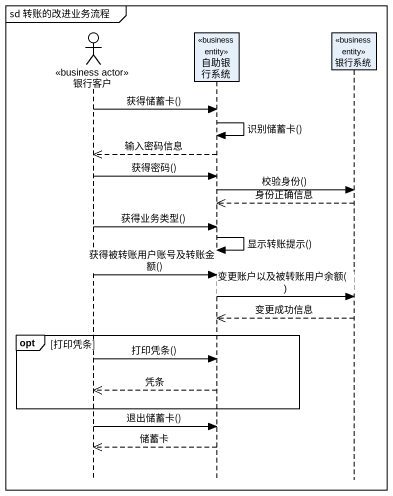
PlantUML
@startuml
mainframe sd 转账的改进业务流程
hide footbox
actor 银行客户 <<business actor>>
participant 自助银行系统 <<business entity>>
participant 银行系统 <<business entity>>

银行客户 -> 自助银行系统 : 获得储蓄卡()
自助银行系统 -> 自助银行系统 : 识别储蓄卡()
自助银行系统 -->> 银行客户 : 输入密码信息
银行客户 -> 自助银行系统 : 获得密码()
自助银行系统 -> 银行系统 : 校验身份()
银行系统 -->> 自助银行系统 : 身份正确信息
银行客户 -> 自助银行系统 : 获得业务类型()
自助银行系统 -> 自助银行系统 : 显示转账提示()
银行客户 -> 自助银行系统 : 获得被转账用户账号及转账金额()
自助银行系统 -> 银行系统 : 变更账户以及被转账用户余额()
银行系统 -->> 自助银行系统 : 变更成功信息
opt 打印凭条
  银行客户 -> 自助银行系统 : 打印凭条()
  自助银行系统 -->> 银行客户 : 凭条
end
银行客户 -> 自助银行系统 : 退出储蓄卡()
自助银行系统 -->> 银行客户 : 储蓄卡
@enduml
